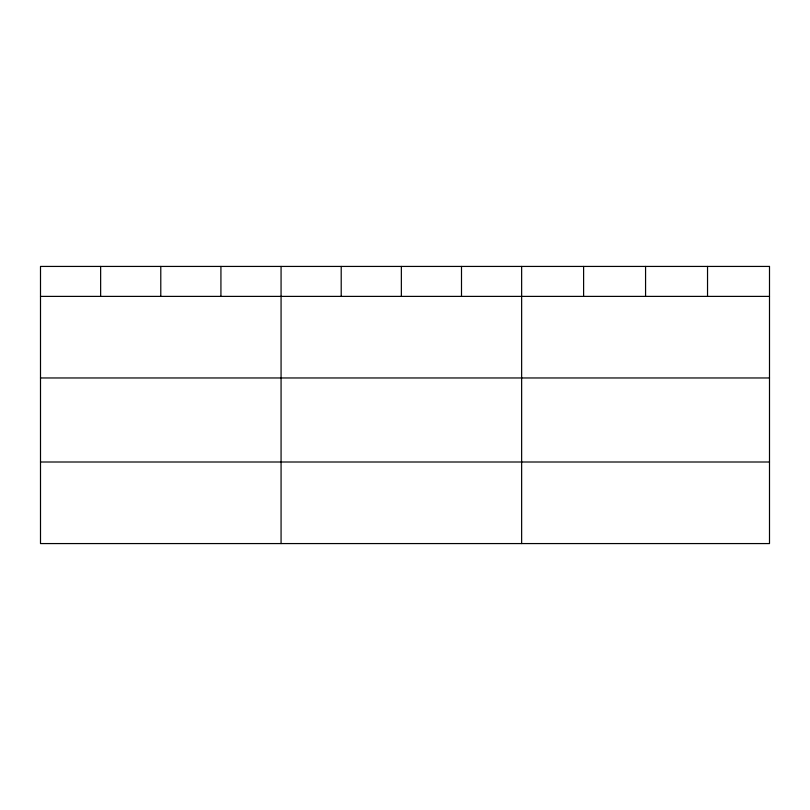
<?xml version="1.0" encoding="UTF-8"?>
<svg xmlns="http://www.w3.org/2000/svg" width="810" height="810" viewBox="0 0 810 810"><rect width="100%" height="100%" fill="white"/><g stroke="black" fill="none" stroke-linecap="round" stroke-linejoin="round"><path stroke-width="1.21" d="M40.5 296.389L769.5 296.389M40.5 377.966L769.5 377.966M40.5 462.004L769.5 462.004M707.535 266.429L707.535 296.389M645.57 266.429L645.57 296.389M583.605 266.429L583.605 296.389M521.64 266.429L521.64 543.571M461.498 266.429L461.498 296.389M401.355 266.429L401.355 296.389M341.212 266.429L341.212 296.389M281.07 266.429L281.07 543.571M220.927 266.429L220.927 296.389M160.785 266.429L160.785 296.389M100.642 266.429L100.642 296.389M769.5 266.429L40.5 266.429L40.5 543.571L769.5 543.571L769.5 266.429"/></g></svg>
